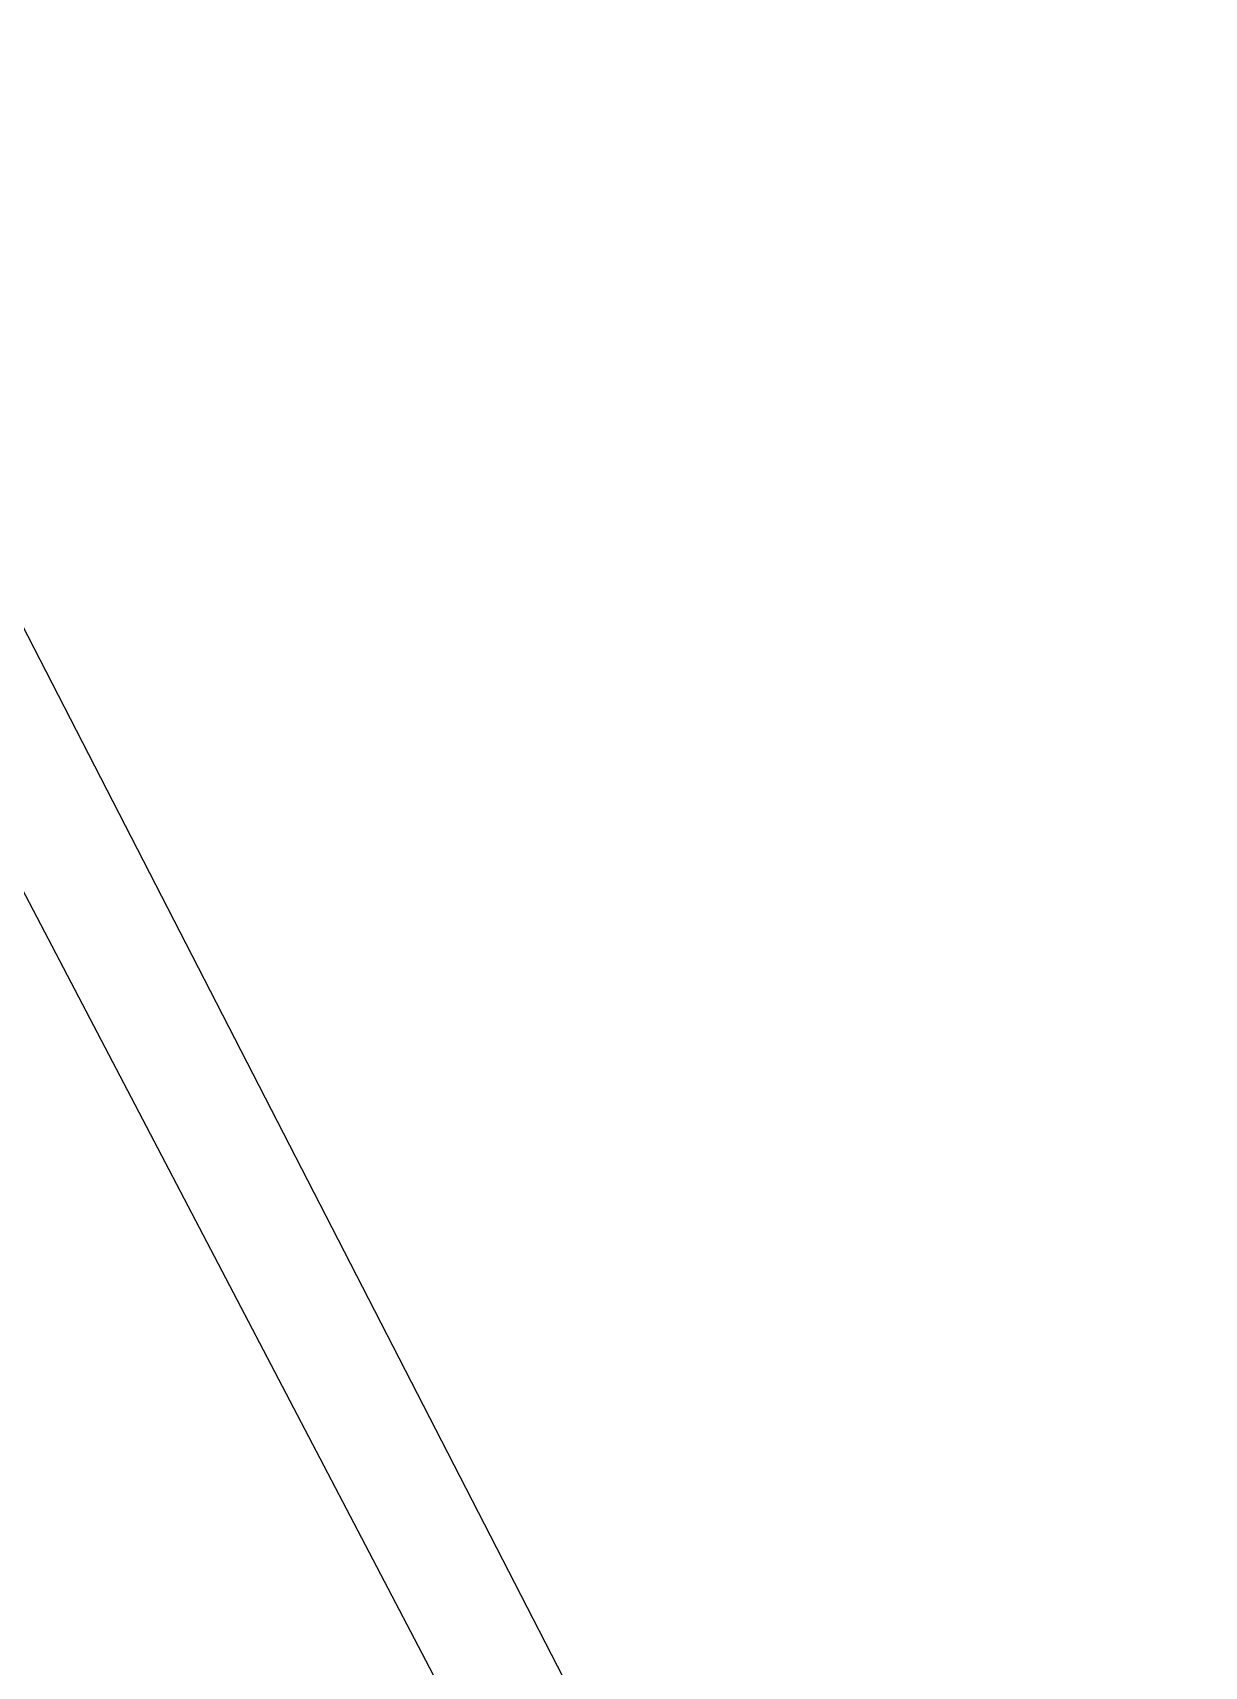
# Model space of a CAD drawing. Header units: metres. Extents: x 5050628 to 5051714, y 2427166 to 2427740.
# Drawn here: x 5050954.899 to 5050956.768, y 2427462.847 to 2427465.453 of the extents above; entities that cross this region are included whole.
import ezdxf

# ---------------------------------------------------------------- set-up
doc = ezdxf.new("R2010")
doc.units = ezdxf.units.M
doc.layers.add('LEVANTAMIENTO', color=253, linetype='Continuous', true_color=0xbebebe)
doc.layers.add('ORTOFOTO', color=7, linetype='Continuous')
picture_1 = doc.add_image_def('image1.jpg', size_in_pixel=(6889, 5778))

msp = doc.modelspace()

# ---------------------------------------------------------------- linework, layer by layer
at = {"layer": 'LEVANTAMIENTO'}
for points in [[(5050961.933, 2427450.972), (5050957.394, 2427459.623), (5050954.492, 2427465.268), (5050953.127, 2427468.349), (5050951.501, 2427474.751), (5050951.987, 2427481.382), (5050954.36, 2427487.765), (5050957.334, 2427492.135), (5050962.92, 2427496.553), (5050967.723, 2427498.394), (5050972.385, 2427498.997), (5050977.369, 2427497.848), (5050983.192, 2427496.549), (5050985.271, 2427496.424), (5050990.815, 2427495.224), (5050995.507, 2427492.991), (5050999.158, 2427489.401), (5051001.516, 2427485.378), (5051003.026, 2427482.619), (5051005.386, 2427476.192), (5051008.641, 2427468.572), (5051012.663, 2427457.628)], [(5050960.407, 2427450.285), (5050955.874, 2427458.957), (5050952.949, 2427464.817), (5050954.219, 2427465.354), (5050957.224, 2427459.611), (5050961.632, 2427450.997)]]:
    msp.add_lwpolyline(points, dxfattribs=at)

# ---------------------------------------------------------------- pictures from other files: only their frames are drawn
at = {"layer": 'ORTOFOTO'}
image = msp.add_image(picture_1, insert=(5050758.8887, 2427166.4673), size_in_units=(683.8504, 573.5647), dxfattribs=at)
image.dxf.flags = 11

doc.saveas('drawing.dxf')
